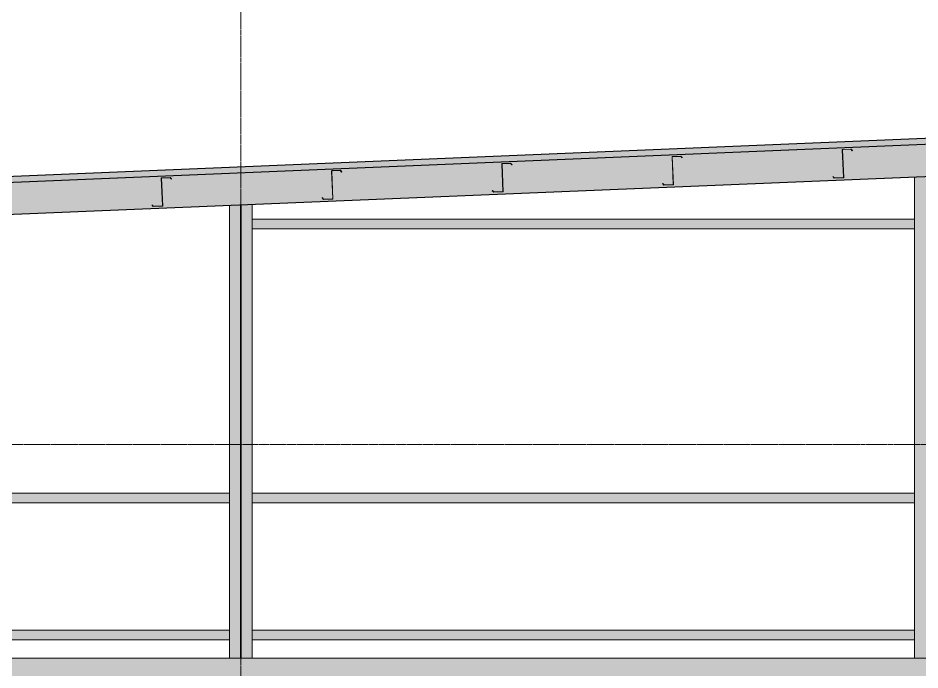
# Model space of a CAD drawing. Header units: inches. Extents: x -23445 to -32, y -314 to 853.
# Drawn here: x -8337.2 to -8019.6, y 182.3 to 411.9 of the extents above; entities that cross this region are included whole.
import ezdxf

# ---------------------------------------------------------------- set-up
doc = ezdxf.new("R2010")
doc.units = ezdxf.units.IN
doc.header["$MEASUREMENT"] = 0
doc.linetypes.add('Grid Line 1_2_', pattern=[0.875, 0.5, -0.125, 0.125, -0.125])
doc.linetypes.add('Hidden 1_8_', pattern=[0.1875, 0.125, -0.0625])
for name, color, linetype, lineweight in [('A-CLNG', 13, 'Continuous', 9), ('A-CLNG-PATT', 13, 'Continuous', 9), ('A-FLOR-LEVL', 51, 'Continuous', 9), ('A-ROOF', 132, 'Continuous', 9), ('M-HVAC-DUCT', 70, 'Continuous', 9), ('S-BEAM', 12, 'Continuous', 9), ('S-COLS', 52, 'Continuous', 9), ('S-GRID', 1, 'Continuous', 9)]:
    doc.layers.add(name, color=color, linetype=linetype, lineweight=lineweight)
pattern_1 = [(45, (-21606.148, 72.082), (-19.007, 19.007), []), (45, (-21606.148, 100.882), (-19.007, 19.007), [])]

# ---------------------------------------------------------------- blocks, each defined once
blk = doc.blocks.new('W-Wide Flange-Column - B1_F-1528734-Building Section - North_South looking West _ Fitness Center')
at = {"layer": 'S-COLS', "linetype": 'Hidden 1_8_'}
for p, q in [((-22108.96, 346.12), (-22108.96, 186.5)), ((-22108.65, 186.5), (-22108.65, 346.14)), ((-22108.96, 154.5), (-22108.96, 37.11)), ((-22108.65, 37.11), (-22108.65, 154.5)), ((-22108.96, 37.03), (-22108.96, 36.84)), ((-22108.96, 36.78), (-22108.96, 36.51)), ((-22108.96, 36.41), (-22108.96, 35.23)), ((-22108.96, 35.17), (-22108.96, 35.03)), ((-22108.65, 36.83), (-22108.65, 37.03)), ((-22108.65, 36.49), (-22108.65, 36.78)), ((-22108.65, 35.3), (-22108.65, 36.33)), ((-22108.65, 35.02), (-22108.65, 35.18)), ((-22108.96, 34.9), (-22108.96, 32.5)), ((-22108.96, 32.5), (-22108.96, 31.5)), ((-22108.65, 32.5), (-22108.65, 34.88)), ((-22108.65, 31.5), (-22108.65, 32.5)), ((-22108.96, 31.5), (-22108.96, 28.5)), ((-22108.65, 28.5), (-22108.65, 31.5)), ((-22108.96, 28.5), (-22108.96, 4)), ((-22108.65, 4), (-22108.65, 28.5)), ((-22108.96, 4), (-22108.96, 1)), ((-22108.65, 1), (-22108.65, 4))]:
    blk.add_line(p, q, dxfattribs=at)
blk = doc.blocks.new('Girt_Z - 10_D-V121-Building Section - North_South looking West _ Fitness Center')
at = {"layer": 'S-BEAM', "lineweight": 15}
for p, q in [((-21897, 365.49), (-21896.6, 355.87)), ((-21896.48, 355.69), (-21896.89, 365.49)), ((-21893.89, 365.8), (-21896.82, 365.68)), ((-21896.82, 365.57), (-21893.93, 365.69)), ((-21893.93, 365.69), (-21893.46, 365.18)), ((-21893.38, 365.25), (-21893.89, 365.8)), ((-21893.46, 365.18), (-21893.38, 365.25)), ((-21900.28, 356.17), (-21900.36, 356.1)), ((-21900.36, 356.1), (-21899.85, 355.55)), ((-21899.81, 355.66), (-21900.28, 356.17)), ((-21896.67, 355.79), (-21899.81, 355.66)), ((-21899.85, 355.55), (-21896.48, 355.69))]:
    blk.add_line(p, q, dxfattribs=at)
for centre, radius, start, end in [((-21896.81, 365.49), 0.187, 92.3859, 182.3859), ((-21896.81, 365.49), 0.0782, 94.5087, 182.3859), ((-21896.68, 355.87), 0.0782, 275.4283, 2.3859)]:
    blk.add_arc(centre, radius, start, end, dxfattribs=at)
blk = doc.blocks.new('Girt_Z - 10_D-V122-Building Section - North_South looking West _ Fitness Center')
at = {"layer": 'S-BEAM'}
h = blk.add_hatch(dxfattribs=at)
h.set_pattern_fill('FP_45', color=256, style=0, pattern_type=2)
h.set_pattern_definition(pattern_1)
h.paths.add_polyline_path([(-21959.8, 353.05), (-21956.43, 353.19), (-21956.62, 353.29), (-21959.76, 353.16), (-21960.23, 353.68), (-21960.31, 353.6)], flags=0)
h.paths.add_polyline_path([(-21956.43, 353.19), (-21956.84, 362.99), (-21956.95, 362.99), (-21956.55, 353.37)], flags=0)
h.paths.add_polyline_path([(-21953.41, 362.68), (-21953.33, 362.75), (-21953.83, 363.31), (-21956.77, 363.18), (-21956.77, 363.07), (-21953.88, 363.19)], flags=0)
at = {"layer": 'S-BEAM', "lineweight": 15}
for p, q in [((-21956.95, 362.99), (-21956.55, 353.37)), ((-21956.43, 353.19), (-21956.84, 362.99)), ((-21953.83, 363.31), (-21956.77, 363.18)), ((-21956.77, 363.07), (-21953.88, 363.19)), ((-21953.88, 363.19), (-21953.41, 362.68)), ((-21953.33, 362.75), (-21953.83, 363.31)), ((-21953.41, 362.68), (-21953.33, 362.75)), ((-21960.23, 353.68), (-21960.31, 353.6)), ((-21960.31, 353.6), (-21959.8, 353.05)), ((-21959.76, 353.16), (-21960.23, 353.68)), ((-21959.8, 353.05), (-21956.43, 353.19)), ((-21956.62, 353.29), (-21959.76, 353.16))]:
    blk.add_line(p, q, dxfattribs=at)
for centre, radius, start, end in [((-21956.76, 363), 0.187, 92.3859, 182.3859), ((-21956.76, 363), 0.0782, 94.5087, 182.3859), ((-21956.63, 353.37), 0.0782, 275.4283, 2.3859)]:
    blk.add_arc(centre, radius, start, end, dxfattribs=at)
blk = doc.blocks.new('Girt_Z - 10_D-V123-Building Section - North_South looking West _ Fitness Center')
at = {"layer": 'S-BEAM', "lineweight": 15}
for p, q in [((-22016.9, 360.49), (-22016.5, 350.87)), ((-22016.38, 350.69), (-22016.79, 360.49)), ((-22013.78, 360.81), (-22016.72, 360.69)), ((-22016.71, 360.58), (-22013.83, 360.7)), ((-22013.83, 360.7), (-22013.36, 360.18)), ((-22013.28, 360.25), (-22013.78, 360.81)), ((-22013.36, 360.18), (-22013.28, 360.25)), ((-22020.17, 351.18), (-22020.26, 351.1)), ((-22020.26, 351.1), (-22019.75, 350.55)), ((-22019.7, 350.66), (-22020.17, 351.18)), ((-22019.75, 350.55), (-22016.38, 350.69)), ((-22016.57, 350.79), (-22019.7, 350.66))]:
    blk.add_line(p, q, dxfattribs=at)
for centre, radius, start, end in [((-22016.71, 360.5), 0.187, 92.3859, 182.3859), ((-22016.71, 360.5), 0.0782, 94.5087, 182.3859), ((-22016.57, 350.87), 0.0782, 275.4283, 2.3859)]:
    blk.add_arc(centre, radius, start, end, dxfattribs=at)
blk = doc.blocks.new('Girt_Z - 10_D-V124-Building Section - North_South looking West _ Fitness Center')
at = {"layer": 'S-BEAM'}
h = blk.add_hatch(dxfattribs=at)
h.set_pattern_fill('FP_45', color=256, style=0, pattern_type=2)
h.set_pattern_definition(pattern_1)
h.paths.add_polyline_path([(-22079.7, 348.05), (-22076.33, 348.19), (-22076.51, 348.29), (-22079.65, 348.16), (-22080.12, 348.68), (-22080.2, 348.61)], flags=0)
h.paths.add_polyline_path([(-22076.33, 348.19), (-22076.73, 358), (-22076.84, 357.99), (-22076.44, 348.38)], flags=0)
h.paths.add_polyline_path([(-22073.3, 357.68), (-22073.22, 357.76), (-22073.73, 358.31), (-22076.66, 358.19), (-22076.66, 358.08), (-22073.78, 358.2)], flags=0)
at = {"layer": 'S-BEAM', "lineweight": 15}
for p, q in [((-22076.84, 357.99), (-22076.44, 348.38)), ((-22076.33, 348.19), (-22076.73, 358)), ((-22073.73, 358.31), (-22076.66, 358.19)), ((-22076.66, 358.08), (-22073.78, 358.2)), ((-22073.78, 358.2), (-22073.3, 357.68)), ((-22073.22, 357.76), (-22073.73, 358.31)), ((-22073.3, 357.68), (-22073.22, 357.76)), ((-22080.12, 348.68), (-22080.2, 348.61)), ((-22080.2, 348.61), (-22079.7, 348.05)), ((-22079.65, 348.16), (-22080.12, 348.68)), ((-22079.7, 348.05), (-22076.33, 348.19)), ((-22076.51, 348.29), (-22079.65, 348.16))]:
    blk.add_line(p, q, dxfattribs=at)
for centre, radius, start, end in [((-22076.66, 358), 0.187, 92.3859, 182.3859), ((-22076.66, 358), 0.0782, 94.5087, 182.3859), ((-22076.52, 348.37), 0.0782, 275.4283, 2.3859)]:
    blk.add_arc(centre, radius, start, end, dxfattribs=at)
blk = doc.blocks.new('Girt_Z - 10_D-1351984-Building Section - North_South looking West _ Fitness Center')
at = {"layer": 'S-BEAM'}
h = blk.add_hatch(color=256, dxfattribs=at)
h.paths.add_polyline_path([(-22139.65, 345.55), (-22136.27, 345.69), (-22136.46, 345.8), (-22139.6, 345.67), (-22140.07, 346.18), (-22140.15, 346.11)], flags=0)
h.paths.add_polyline_path([(-22136.27, 345.69), (-22136.68, 355.5), (-22136.79, 355.49), (-22136.39, 345.88)], flags=0)
h.paths.add_polyline_path([(-22133.25, 355.18), (-22133.17, 355.26), (-22133.68, 355.81), (-22136.61, 355.69), (-22136.61, 355.58), (-22133.72, 355.7)], flags=0)
at = {"layer": 'S-BEAM', "lineweight": 15}
for p, q in [((-22133.68, 355.81), (-22136.61, 355.69)), ((-22133.17, 355.26), (-22133.68, 355.81)), ((-22136.79, 355.49), (-22136.39, 345.88)), ((-22136.27, 345.69), (-22136.68, 355.5)), ((-22136.61, 355.58), (-22133.72, 355.7)), ((-22133.72, 355.7), (-22133.25, 355.18)), ((-22133.25, 355.18), (-22133.17, 355.26)), ((-22140.07, 346.18), (-22140.15, 346.11)), ((-22140.15, 346.11), (-22139.65, 345.55)), ((-22139.6, 345.67), (-22140.07, 346.18)), ((-22139.65, 345.55), (-22136.27, 345.69)), ((-22136.46, 345.8), (-22139.6, 345.67))]:
    blk.add_line(p, q, dxfattribs=at)
for centre, radius, start, end in [((-22136.6, 355.5), 0.187, 92.3859, 182.3859), ((-22136.6, 355.5), 0.0782, 94.5087, 182.3859), ((-22136.47, 345.87), 0.0782, 275.4283, 2.3859)]:
    blk.add_arc(centre, radius, start, end, dxfattribs=at)
blk = doc.blocks.new('Girt_Z - 10_D-1255199-Building Section - North_South looking West _ Fitness Center')
at = {"layer": 'S-BEAM'}
h = blk.add_hatch(color=256, dxfattribs=at)
h.paths.add_polyline_path([(-21146.8, 192.94), (-21146.8, 196.31), (-21381.05, 196.31), (-21381.05, 192.94), (-21174.79, 192.94)], flags=0)
h.paths.add_polyline_path([(-21742.31, 192.94), (-21741.8, 192.94), (-21739.65, 196.31), (-21757.83, 196.26), (-21755.55, 192.94), (-21746.07, 192.94)], flags=0)
h.paths.add_polyline_path([(-21736.69, 192.94), (-21630.3, 192.94), (-21630.3, 196.31), (-21738.4, 196.31), (-21740.56, 192.94)], flags=0)
h.paths.add_polyline_path([(-21389.05, 192.94), (-21389.05, 196.31), (-21622.3, 196.31), (-21622.3, 192.94), (-21407.18, 192.94)], flags=0)
h.paths.add_polyline_path([(-21863.55, 192.94), (-21756.8, 192.94), (-21759.12, 196.31), (-21863.55, 196.31)], flags=0)
h.paths.add_polyline_path([(-21871.55, 192.94), (-21871.55, 196.31), (-22104.8, 196.31), (-22104.8, 192.94), (-21871.95, 192.94)], flags=0)
h.paths.add_polyline_path([(-22112.8, 192.94), (-22112.8, 196.31), (-22347.3, 196.31), (-22347.3, 192.94), (-22123.7, 192.94)], flags=0)
for p, q in [((-22347.3, 196.31), (-22112.8, 196.31)), ((-22104.8, 196.31), (-21871.55, 196.31)), ((-22347.3, 192.94), (-22112.8, 192.94)), ((-22104.8, 192.94), (-21871.55, 192.94))]:
    blk.add_line(p, q, dxfattribs=at)
blk = doc.blocks.new('Girt_Z - 10_D-1254871-Building Section - North_South looking West _ Fitness Center')
at = {"layer": 'S-BEAM'}
h = blk.add_hatch(color=256, dxfattribs=at)
h.paths.add_polyline_path([(-21709.01, 241.19), (-21630.3, 241.19), (-21630.3, 244.56), (-21706.8, 244.56)], flags=0)
h.paths.add_polyline_path([(-21146.8, 241.19), (-21146.8, 244.56), (-21381.05, 244.56), (-21381.05, 241.19), (-21174.79, 241.19)], flags=0)
h.paths.add_polyline_path([(-21710.41, 241.19), (-21710.21, 241.19), (-21708.01, 244.56), (-21790.35, 244.56), (-21788.07, 241.19), (-21717.02, 241.19)], flags=0)
h.paths.add_polyline_path([(-21389.05, 241.19), (-21389.05, 244.56), (-21622.3, 244.56), (-21622.3, 241.19), (-21407.18, 241.19)], flags=0)
h.paths.add_polyline_path([(-21833.22, 241.19), (-21789.28, 241.19), (-21791.56, 244.56), (-21863.55, 244.56), (-21863.55, 241.19)], flags=0)
h.paths.add_polyline_path([(-21871.55, 241.19), (-21871.55, 244.56), (-22104.8, 244.56), (-22104.8, 241.19), (-21871.95, 241.19)], flags=0)
h.paths.add_polyline_path([(-22112.8, 241.19), (-22112.8, 244.56), (-22347.3, 244.56), (-22347.3, 241.19), (-22259.26, 241.19)], flags=0)
for p, q in [((-22347.3, 244.56), (-22112.8, 244.56)), ((-22104.8, 244.56), (-21871.55, 244.56)), ((-22347.3, 241.19), (-22112.8, 241.19)), ((-22104.8, 241.19), (-21871.55, 241.19))]:
    blk.add_line(p, q, dxfattribs=at)
blk = doc.blocks.new('Girt_Z - 10_D-1249026-Building Section - North_South looking West _ Fitness Center')
at = {"layer": 'S-BEAM'}
h = blk.add_hatch(color=256, dxfattribs=at)
h.paths.add_polyline_path([(-21146.8, 337.69), (-21146.8, 341.06), (-21381.05, 341.06), (-21381.05, 337.69), (-21174.79, 337.69)], flags=0)
h.paths.add_polyline_path([(-22104.8, 337.69), (-21871.55, 337.69), (-21871.55, 341.06), (-22104.8, 341.06)], flags=0)
h.paths.add_polyline_path([(-21389.05, 337.69), (-21389.05, 341.06), (-21622.3, 341.06), (-21622.3, 337.69), (-21407.18, 337.69)], flags=0)
h.paths.add_polyline_path([(-21863.55, 337.69), (-21854.25, 337.69), (-21856.52, 341.06), (-21863.55, 341.06)], flags=0)
h.paths.add_polyline_path([(-21630.3, 337.69), (-21630.3, 341.06), (-21643.61, 341.06), (-21645.73, 337.69), (-21639.56, 337.69)], flags=0)
h.paths.add_polyline_path([(-21852.81, 337.69), (-21647.01, 337.69), (-21644.89, 341.06), (-21855.32, 341.06), (-21853.04, 337.69), (-21852.84, 337.69)], flags=0)
for p, q in [((-22104.8, 341.06), (-21871.55, 341.06)), ((-22104.8, 337.69), (-21871.55, 337.69))]:
    blk.add_line(p, q, dxfattribs=at)

msp = doc.modelspace()

# ---------------------------------------------------------------- hatches: boundary and pattern name
at = {"layer": 'A-CLNG-PATT'}
h = msp.add_hatch(dxfattribs=at)
h.set_pattern_fill('FP_43', color=256, style=0, pattern_type=2)
h.set_pattern_definition([(161.57, (-21605.188, 73.042), (-7.6802237, -0.0009796), [0, -54.643, 6.067, 0]), (18.43, (-21607.108, 73.042), (-7.6802237, 0.0009796), [0, -54.643, 6.067, 0]), (108.43, (-21605.188, 73.042), (3.8382953, -19.20136532), [18.211, -42.499]), (71.57, (-21607.108, 73.042), (3.8382953, 19.20136532), [18.211, -42.499])])
h.paths.add_polyline_path([(-8520.68, 335.22), (-7285.06, 386.7), (-7285.06, 397.96), (-8520.68, 346.48), (-8520.68, 343.72)], flags=0)
at = {"layer": 'A-ROOF'}
msp.add_hatch(color=256, dxfattribs=at).paths.add_polyline_path([(-8583.1, 343.95), (-7270.46, 398.65), (-7270.46, 400.65), (-8583.1, 345.96)], flags=0)
at = {"layer": 'M-HVAC-DUCT', "lineweight": 5}
msp.add_hatch(color=256, dxfattribs=at).paths.add_polyline_path([(-8409.26, 170.5), (-7369.93, 170.5), (-7369.93, 186.5), (-8425.8, 186.5), (-8425.8, 170.5)], flags=0)
at = {"layer": 'S-COLS', "lineweight": 5}
h = msp.add_hatch(color=256, dxfattribs=at)
h.paths.add_polyline_path([(-8013.56, 1), (-8013.56, 154.5), (-8021.56, 154.5), (-8021.56, 1), (-8017.11, 1)], flags=0)
h.paths.add_polyline_path([(-8021.56, 186.5), (-8013.56, 186.5), (-8013.56, 356.35), (-8021.56, 356.01), (-8021.56, 192.58)], flags=0)
h = msp.add_hatch(color=256, dxfattribs=at)
h.paths.add_polyline_path([(-8254.81, 1), (-8254.81, 154.5), (-8262.81, 154.5), (-8262.81, 1)], flags=0)
h.paths.add_polyline_path([(-8262.81, 186.5), (-8254.81, 186.5), (-8254.81, 346.3), (-8262.81, 345.96), (-8262.81, 192.58)], flags=0)

# ---------------------------------------------------------------- linework, layer by layer
at = {"layer": 'A-CLNG', "lineweight": 25}
for p, q in [((-7285.06, 397.96), (-8520.68, 346.48)), ((-8520.68, 335.22), (-7285.06, 386.7))]:
    msp.add_line(p, q, dxfattribs=at)
at = {"layer": 'A-FLOR-LEVL', "linetype": 'Grid Line 1_2_'}
msp.add_line((-9377.38, 261.75), (-6327.09, 261.75), dxfattribs=at)
at = {"layer": 'A-ROOF', "lineweight": 25}
for p, q in [((-7270.46, 400.65), (-8583.1, 345.96)), ((-8583.1, 343.95), (-7270.46, 398.65))]:
    msp.add_line(p, q, dxfattribs=at)
at = {"layer": 'M-HVAC-DUCT'}
msp.add_line((-7369.93, 186.5), (-8425.8, 186.5), dxfattribs=at)
at = {"layer": 'S-COLS'}
for p, q in [((-8021.56, 356.01), (-8021.56, 186.5)), ((-8254.81, 346.3), (-8254.81, 186.5)), ((-8262.81, 345.96), (-8262.81, 186.5))]:
    msp.add_line(p, q, dxfattribs=at)
at = {"layer": 'S-GRID', "linetype": 'Grid Line 1_2_'}
msp.add_line((-8258.81, -293.04), (-8258.81, 738.66), dxfattribs=at)
msp.add_line((-8258.81, -293.04), (-8258.81, 738.66), dxfattribs=at)

# ---------------------------------------------------------------- block references
at = {"layer": 'S-BEAM'}
for name in ['Girt_Z - 10_D-V121-Building Section - North_South looking West _ Fitness Center', 'Girt_Z - 10_D-V122-Building Section - North_South looking West _ Fitness Center', 'Girt_Z - 10_D-V123-Building Section - North_South looking West _ Fitness Center', 'Girt_Z - 10_D-1351984-Building Section - North_South looking West _ Fitness Center', 'Girt_Z - 10_D-V124-Building Section - North_South looking West _ Fitness Center', 'Girt_Z - 10_D-1249026-Building Section - North_South looking West _ Fitness Center', 'Girt_Z - 10_D-1254871-Building Section - North_South looking West _ Fitness Center', 'Girt_Z - 10_D-1255199-Building Section - North_South looking West _ Fitness Center']:
    msp.add_blockref(name, (13850, 0), dxfattribs=at)
at = {"layer": 'S-COLS', "linetype": 'Hidden 1_8_'}
msp.add_blockref('W-Wide Flange-Column - B1_F-1528734-Building Section - North_South looking West _ Fitness Center', (13850, 0), dxfattribs=at)

doc.saveas('drawing.dxf')
